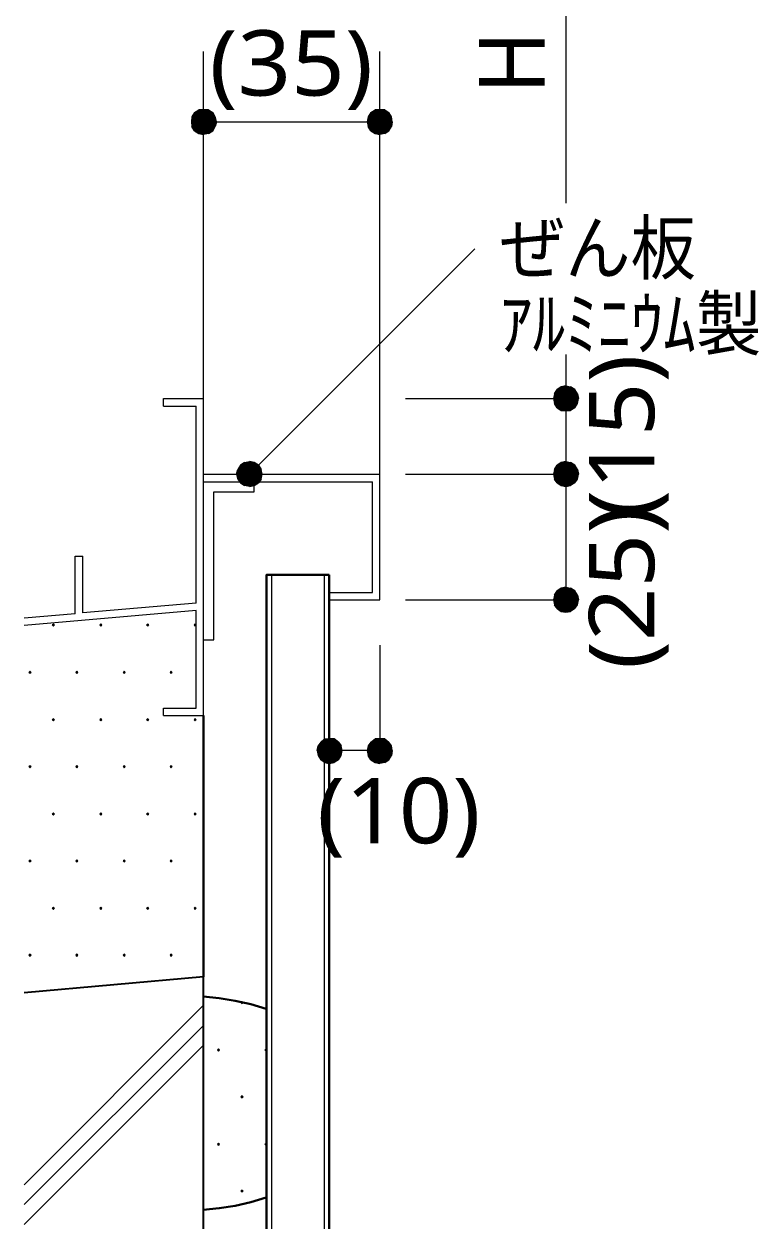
# Model space of a CAD drawing. Header units: millimetres. Extents: x 0 to 420, y 0 to 297.
# Drawn here: x 216.37 to 245.56, y 167.24 to 215.12 of the extents above; entities that cross this region are included whole.
import ezdxf
from ezdxf.enums import TextEntityAlignment as Align

# ---------------------------------------------------------------- set-up
doc = ezdxf.new("R2010")
doc.units = ezdxf.units.MM
doc.styles.add('kst32b', font='NotoSansJP-Variable.ttf')

msp = doc.modelspace()

# ---------------------------------------------------------------- hatches: boundary and pattern name
h = msp.add_hatch(color=7)
h.paths.add_polyline_path([(223.499, 211.73), (223.308, 211.709), (223.499, 211.243), (223.499, 211.73)])
h.paths.add_polyline_path([(223.308, 211.709), (223.499, 211.243), (223.139, 211.603), (223.308, 211.709)])
h.paths.add_polyline_path([(223.499, 211.243), (223.139, 211.603), (223.033, 211.434), (223.499, 211.243)])
h = msp.add_hatch(color=7)
h.paths.add_polyline_path([(223.964, 211.434), (223.859, 211.603), (223.499, 211.243), (223.964, 211.434)])
h.paths.add_polyline_path([(223.859, 211.603), (223.499, 211.243), (223.689, 211.709), (223.859, 211.603)])
h.paths.add_polyline_path([(223.499, 211.243), (223.689, 211.709), (223.499, 211.73), (223.499, 211.243)])
h = msp.add_hatch(color=7)
h.paths.add_polyline_path([(230.505, 211.73), (230.314, 211.709), (230.505, 211.243), (230.505, 211.73)])
h.paths.add_polyline_path([(230.314, 211.709), (230.505, 211.243), (230.145, 211.603), (230.314, 211.709)])
h.paths.add_polyline_path([(230.505, 211.243), (230.145, 211.603), (230.039, 211.434), (230.505, 211.243)])
h = msp.add_hatch(color=7)
h.paths.add_polyline_path([(230.971, 211.434), (230.865, 211.603), (230.505, 211.243), (230.971, 211.434)])
h.paths.add_polyline_path([(230.865, 211.603), (230.505, 211.243), (230.696, 211.709), (230.865, 211.603)])
h.paths.add_polyline_path([(230.505, 211.243), (230.696, 211.709), (230.505, 211.73), (230.505, 211.243)])
for points in [[(223.033, 211.434), (223.012, 211.243), (223.499, 211.243), (223.033, 211.434)], [(230.039, 211.434), (229.997, 211.243), (230.505, 211.243), (230.039, 211.434)], [(237.702, 199.771), (237.892, 199.75), (237.892, 200.237), (237.702, 199.771)], [(224.854, 197.04), (224.959, 196.892), (225.319, 197.231), (224.854, 197.04)], [(237.702, 196.787), (237.892, 196.744), (237.892, 197.231), (237.702, 196.787)], [(237.702, 191.77), (237.892, 191.749), (237.892, 192.236), (237.702, 191.77)], [(217.53, 191.283), (217.509, 191.262), (217.487, 191.241), (217.509, 191.22), (217.53, 191.198), (217.551, 191.22), (217.572, 191.241), (217.551, 191.262), (217.53, 191.283)], [(219.414, 191.283), (219.393, 191.262), (219.371, 191.241), (219.393, 191.22), (219.414, 191.198), (219.435, 191.22), (219.456, 191.241), (219.435, 191.262), (219.414, 191.283)], [(221.276, 191.283), (221.255, 191.262), (221.234, 191.241), (221.255, 191.22), (221.276, 191.198), (221.297, 191.22), (221.319, 191.241), (221.297, 191.262), (221.276, 191.283)], [(223.16, 191.283), (223.139, 191.262), (223.118, 191.241), (223.139, 191.22), (223.16, 191.198), (223.181, 191.22), (223.203, 191.241), (223.181, 191.262), (223.16, 191.283)], [(216.599, 189.399), (216.577, 189.378), (216.556, 189.357), (216.577, 189.336), (216.599, 189.315), (216.62, 189.336), (216.641, 189.357), (216.62, 189.378), (216.599, 189.399)], [(218.461, 189.399), (218.44, 189.378), (218.419, 189.357), (218.44, 189.336), (218.461, 189.315), (218.482, 189.336), (218.504, 189.357), (218.482, 189.378), (218.461, 189.399)], [(220.345, 189.399), (220.324, 189.378), (220.303, 189.357), (220.324, 189.336), (220.345, 189.315), (220.366, 189.336), (220.387, 189.357), (220.366, 189.378), (220.345, 189.399)], [(222.208, 189.399), (222.187, 189.378), (222.165, 189.357), (222.187, 189.336), (222.208, 189.315), (222.229, 189.336), (222.25, 189.357), (222.229, 189.378), (222.208, 189.399)], [(217.53, 187.515), (217.509, 187.494), (217.487, 187.473), (217.509, 187.452), (217.53, 187.431), (217.551, 187.452), (217.572, 187.473), (217.551, 187.494), (217.53, 187.515)], [(219.414, 187.515), (219.393, 187.494), (219.371, 187.473), (219.393, 187.452), (219.414, 187.431), (219.435, 187.452), (219.456, 187.473), (219.435, 187.494), (219.414, 187.515)], [(221.276, 187.515), (221.255, 187.494), (221.234, 187.473), (221.255, 187.452), (221.276, 187.431), (221.297, 187.452), (221.319, 187.473), (221.297, 187.494), (221.276, 187.515)], [(223.16, 187.515), (223.139, 187.494), (223.118, 187.473), (223.139, 187.452), (223.16, 187.431), (223.181, 187.452), (223.203, 187.473), (223.181, 187.494), (223.16, 187.515)], [(230.039, 186.436), (229.997, 186.246), (230.505, 186.246), (230.039, 186.436)], [(228.96, 186.055), (229.002, 186.246), (228.494, 186.246), (228.96, 186.055)], [(216.599, 185.653), (216.577, 185.632), (216.556, 185.611), (216.577, 185.589), (216.599, 185.568), (216.62, 185.589), (216.641, 185.611), (216.62, 185.632), (216.599, 185.653)], [(218.461, 185.653), (218.44, 185.632), (218.419, 185.611), (218.44, 185.589), (218.461, 185.568), (218.482, 185.589), (218.504, 185.611), (218.482, 185.632), (218.461, 185.653)], [(220.345, 185.653), (220.324, 185.632), (220.303, 185.611), (220.324, 185.589), (220.345, 185.568), (220.366, 185.589), (220.387, 185.611), (220.366, 185.632), (220.345, 185.653)], [(222.208, 185.653), (222.187, 185.632), (222.165, 185.611), (222.187, 185.589), (222.208, 185.568), (222.229, 185.589), (222.25, 185.611), (222.229, 185.632), (222.208, 185.653)], [(217.53, 183.769), (217.509, 183.748), (217.487, 183.727), (217.509, 183.705), (217.53, 183.684), (217.551, 183.705), (217.572, 183.727), (217.551, 183.748), (217.53, 183.769)], [(219.414, 183.769), (219.393, 183.748), (219.371, 183.727), (219.393, 183.705), (219.414, 183.684), (219.435, 183.705), (219.456, 183.727), (219.435, 183.748), (219.414, 183.769)], [(221.276, 183.769), (221.255, 183.748), (221.234, 183.727), (221.255, 183.705), (221.276, 183.684), (221.297, 183.705), (221.319, 183.727), (221.297, 183.748), (221.276, 183.769)], [(223.16, 183.769), (223.139, 183.748), (223.118, 183.727), (223.139, 183.705), (223.16, 183.684), (223.181, 183.705), (223.203, 183.727), (223.181, 183.748), (223.16, 183.769)], [(216.599, 181.906), (216.577, 181.885), (216.556, 181.864), (216.577, 181.843), (216.599, 181.822), (216.62, 181.843), (216.641, 181.864), (216.62, 181.885), (216.599, 181.906)], [(218.461, 181.906), (218.44, 181.885), (218.419, 181.864), (218.44, 181.843), (218.461, 181.822), (218.482, 181.843), (218.504, 181.864), (218.482, 181.885), (218.461, 181.906)], [(220.345, 181.906), (220.324, 181.885), (220.303, 181.864), (220.324, 181.843), (220.345, 181.822), (220.366, 181.843), (220.387, 181.864), (220.366, 181.885), (220.345, 181.906)], [(222.208, 181.906), (222.187, 181.885), (222.165, 181.864), (222.187, 181.843), (222.208, 181.822), (222.229, 181.843), (222.25, 181.864), (222.229, 181.885), (222.208, 181.906)], [(217.53, 180.022), (217.509, 180.001), (217.487, 179.98), (217.509, 179.959), (217.53, 179.938), (217.551, 179.959), (217.572, 179.98), (217.551, 180.001), (217.53, 180.022)], [(219.414, 180.022), (219.393, 180.001), (219.371, 179.98), (219.393, 179.959), (219.414, 179.938), (219.435, 179.959), (219.456, 179.98), (219.435, 180.001), (219.414, 180.022)], [(221.276, 180.022), (221.255, 180.001), (221.234, 179.98), (221.255, 179.959), (221.276, 179.938), (221.297, 179.959), (221.319, 179.98), (221.297, 180.001), (221.276, 180.022)], [(223.16, 180.022), (223.139, 180.001), (223.118, 179.98), (223.139, 179.959), (223.16, 179.938), (223.181, 179.959), (223.203, 179.98), (223.181, 180.001), (223.16, 180.022)], [(216.599, 178.16), (216.577, 178.139), (216.556, 178.117), (216.577, 178.096), (216.599, 178.075), (216.62, 178.096), (216.641, 178.117), (216.62, 178.139), (216.599, 178.16)], [(218.461, 178.16), (218.44, 178.139), (218.419, 178.117), (218.44, 178.096), (218.461, 178.075), (218.482, 178.096), (218.504, 178.117), (218.482, 178.139), (218.461, 178.16)], [(220.345, 178.16), (220.324, 178.139), (220.303, 178.117), (220.324, 178.096), (220.345, 178.075), (220.366, 178.096), (220.387, 178.117), (220.366, 178.139), (220.345, 178.16)], [(222.208, 178.16), (222.187, 178.139), (222.165, 178.117), (222.187, 178.096), (222.208, 178.075), (222.229, 178.096), (222.25, 178.117), (222.229, 178.139), (222.208, 178.16)], [(225.023, 176.276), (225.002, 176.255), (224.98, 176.234), (225.002, 176.212), (225.023, 176.191), (225.044, 176.212), (225.065, 176.234), (225.044, 176.255), (225.023, 176.276)], [(224.092, 174.392), (224.07, 174.371), (224.049, 174.35), (224.07, 174.329), (224.092, 174.307), (224.113, 174.329), (224.134, 174.35), (224.113, 174.371), (224.092, 174.392)], [(225.975, 174.392), (225.954, 174.371), (225.933, 174.35), (225.954, 174.329), (225.975, 174.307), (225.996, 174.329), (226.018, 174.35), (225.996, 174.371), (225.975, 174.392)], [(225.023, 172.529), (225.002, 172.508), (224.98, 172.487), (225.002, 172.466), (225.023, 172.445), (225.044, 172.466), (225.065, 172.487), (225.044, 172.508), (225.023, 172.529)], [(224.092, 170.646), (224.07, 170.625), (224.049, 170.603), (224.07, 170.582), (224.092, 170.561), (224.113, 170.582), (224.134, 170.603), (224.113, 170.625), (224.092, 170.646)], [(225.975, 170.646), (225.954, 170.625), (225.933, 170.603), (225.954, 170.582), (225.975, 170.561), (225.996, 170.582), (226.018, 170.603), (225.996, 170.625), (225.975, 170.646)], [(225.023, 168.783), (225.002, 168.762), (224.98, 168.741), (225.002, 168.719), (225.023, 168.698), (225.044, 168.719), (225.065, 168.741), (225.044, 168.762), (225.023, 168.783)]]:
    msp.add_hatch(color=7).paths.add_polyline_path(points)
h = msp.add_hatch(color=7)
h.paths.add_polyline_path([(223.012, 211.243), (223.033, 211.053), (223.499, 211.243), (223.012, 211.243)])
h.paths.add_polyline_path([(223.033, 211.053), (223.499, 211.243), (223.139, 210.883), (223.033, 211.053)])
h.paths.add_polyline_path([(223.499, 211.243), (223.139, 210.883), (223.308, 210.778), (223.499, 211.243)])
h = msp.add_hatch(color=7)
h.paths.add_polyline_path([(223.308, 210.778), (223.499, 210.735), (223.499, 211.243), (223.308, 210.778)])
h.paths.add_polyline_path([(223.499, 210.735), (223.499, 211.243), (223.689, 210.778), (223.499, 210.735)])
h.paths.add_polyline_path([(223.499, 211.243), (223.689, 210.778), (223.859, 210.883), (223.499, 211.243)])
h = msp.add_hatch(color=7)
h.paths.add_polyline_path([(223.859, 210.883), (223.964, 211.053), (223.499, 211.243), (223.859, 210.883)])
h.paths.add_polyline_path([(223.964, 211.053), (223.499, 211.243), (224.007, 211.243), (223.964, 211.053)])
h.paths.add_polyline_path([(223.499, 211.243), (224.007, 211.243), (223.964, 211.434), (223.499, 211.243)])
h = msp.add_hatch(color=7)
h.paths.add_polyline_path([(229.997, 211.243), (230.039, 211.053), (230.505, 211.243), (229.997, 211.243)])
h.paths.add_polyline_path([(230.039, 211.053), (230.505, 211.243), (230.145, 210.883), (230.039, 211.053)])
h.paths.add_polyline_path([(230.505, 211.243), (230.145, 210.883), (230.314, 210.778), (230.505, 211.243)])
h = msp.add_hatch(color=7)
h.paths.add_polyline_path([(230.314, 210.778), (230.505, 210.735), (230.505, 211.243), (230.314, 210.778)])
h.paths.add_polyline_path([(230.505, 210.735), (230.505, 211.243), (230.696, 210.778), (230.505, 210.735)])
h.paths.add_polyline_path([(230.505, 211.243), (230.696, 210.778), (230.865, 210.883), (230.505, 211.243)])
h = msp.add_hatch(color=7)
h.paths.add_polyline_path([(230.865, 210.883), (230.971, 211.053), (230.505, 211.243), (230.865, 210.883)])
h.paths.add_polyline_path([(230.971, 211.053), (230.505, 211.243), (230.992, 211.243), (230.971, 211.053)])
h.paths.add_polyline_path([(230.505, 211.243), (230.992, 211.243), (230.971, 211.434), (230.505, 211.243)])
h = msp.add_hatch(color=7)
h.paths.add_polyline_path([(237.702, 200.702), (237.554, 200.596), (237.892, 200.237), (237.702, 200.702)])
h.paths.add_polyline_path([(237.554, 200.596), (237.892, 200.237), (237.448, 200.427), (237.554, 200.596)])
h.paths.add_polyline_path([(237.892, 200.237), (237.448, 200.427), (237.405, 200.237), (237.892, 200.237)])
h = msp.add_hatch(color=7)
h.paths.add_polyline_path([(238.252, 200.596), (238.083, 200.702), (237.892, 200.237), (238.252, 200.596)])
h.paths.add_polyline_path([(238.083, 200.702), (237.892, 200.237), (237.892, 200.745), (238.083, 200.702)])
h.paths.add_polyline_path([(237.892, 200.237), (237.892, 200.745), (237.702, 200.702), (237.892, 200.237)])
h = msp.add_hatch(color=7)
h.paths.add_polyline_path([(237.405, 200.237), (237.448, 200.046), (237.892, 200.237), (237.405, 200.237)])
h.paths.add_polyline_path([(237.448, 200.046), (237.892, 200.237), (237.554, 199.877), (237.448, 200.046)])
h.paths.add_polyline_path([(237.892, 200.237), (237.554, 199.877), (237.702, 199.771), (237.892, 200.237)])
h = msp.add_hatch(color=7)
h.paths.add_polyline_path([(238.358, 200.046), (238.4, 200.237), (237.892, 200.237), (238.358, 200.046)])
h.paths.add_polyline_path([(238.4, 200.237), (237.892, 200.237), (238.358, 200.427), (238.4, 200.237)])
h.paths.add_polyline_path([(237.892, 200.237), (238.358, 200.427), (238.252, 200.596), (237.892, 200.237)])
h = msp.add_hatch(color=7)
h.paths.add_polyline_path([(237.892, 199.75), (238.083, 199.771), (237.892, 200.237), (237.892, 199.75)])
h.paths.add_polyline_path([(238.083, 199.771), (237.892, 200.237), (238.252, 199.877), (238.083, 199.771)])
h.paths.add_polyline_path([(237.892, 200.237), (238.252, 199.877), (238.358, 200.046), (237.892, 200.237)])
h = msp.add_hatch(color=7)
h.paths.add_polyline_path([(224.959, 197.591), (224.854, 197.421), (225.319, 197.231), (224.959, 197.591)])
h.paths.add_polyline_path([(224.854, 197.421), (225.319, 197.231), (224.811, 197.231), (224.854, 197.421)])
h.paths.add_polyline_path([(225.319, 197.231), (224.811, 197.231), (224.854, 197.04), (225.319, 197.231)])
h = msp.add_hatch(color=7)
h.paths.add_polyline_path([(225.51, 197.697), (225.319, 197.739), (225.319, 197.231), (225.51, 197.697)])
h.paths.add_polyline_path([(225.319, 197.739), (225.319, 197.231), (225.129, 197.697), (225.319, 197.739)])
h.paths.add_polyline_path([(225.319, 197.231), (225.129, 197.697), (224.959, 197.591), (225.319, 197.231)])
h = msp.add_hatch(color=7)
h.paths.add_polyline_path([(225.827, 197.231), (225.785, 197.421), (225.319, 197.231), (225.827, 197.231)])
h.paths.add_polyline_path([(225.785, 197.421), (225.319, 197.231), (225.679, 197.591), (225.785, 197.421)])
h.paths.add_polyline_path([(225.319, 197.231), (225.679, 197.591), (225.51, 197.697), (225.319, 197.231)])
h = msp.add_hatch(color=7)
h.paths.add_polyline_path([(237.702, 197.697), (237.554, 197.591), (237.892, 197.231), (237.702, 197.697)])
h.paths.add_polyline_path([(237.554, 197.591), (237.892, 197.231), (237.448, 197.421), (237.554, 197.591)])
h.paths.add_polyline_path([(237.892, 197.231), (237.448, 197.421), (237.405, 197.231), (237.892, 197.231)])
h = msp.add_hatch(color=7)
h.paths.add_polyline_path([(238.252, 197.591), (238.083, 197.697), (237.892, 197.231), (238.252, 197.591)])
h.paths.add_polyline_path([(238.083, 197.697), (237.892, 197.231), (237.892, 197.739), (238.083, 197.697)])
h.paths.add_polyline_path([(237.892, 197.231), (237.892, 197.739), (237.702, 197.697), (237.892, 197.231)])
h = msp.add_hatch(color=7)
h.paths.add_polyline_path([(238.358, 197.04), (238.4, 197.231), (237.892, 197.231), (238.358, 197.04)])
h.paths.add_polyline_path([(238.4, 197.231), (237.892, 197.231), (238.358, 197.421), (238.4, 197.231)])
h.paths.add_polyline_path([(237.892, 197.231), (238.358, 197.421), (238.252, 197.591), (237.892, 197.231)])
h = msp.add_hatch(color=7)
h.paths.add_polyline_path([(224.959, 196.892), (225.129, 196.787), (225.319, 197.231), (224.959, 196.892)])
h.paths.add_polyline_path([(225.129, 196.787), (225.319, 197.231), (225.319, 196.744), (225.129, 196.787)])
h.paths.add_polyline_path([(225.319, 197.231), (225.319, 196.744), (225.51, 196.787), (225.319, 197.231)])
h = msp.add_hatch(color=7)
h.paths.add_polyline_path([(225.51, 196.787), (225.679, 196.892), (225.319, 197.231), (225.51, 196.787)])
h.paths.add_polyline_path([(225.679, 196.892), (225.319, 197.231), (225.785, 197.04), (225.679, 196.892)])
h.paths.add_polyline_path([(225.319, 197.231), (225.785, 197.04), (225.827, 197.231), (225.319, 197.231)])
h = msp.add_hatch(color=7)
h.paths.add_polyline_path([(237.405, 197.231), (237.448, 197.04), (237.892, 197.231), (237.405, 197.231)])
h.paths.add_polyline_path([(237.448, 197.04), (237.892, 197.231), (237.554, 196.892), (237.448, 197.04)])
h.paths.add_polyline_path([(237.892, 197.231), (237.554, 196.892), (237.702, 196.787), (237.892, 197.231)])
h = msp.add_hatch(color=7)
h.paths.add_polyline_path([(237.892, 196.744), (238.083, 196.787), (237.892, 197.231), (237.892, 196.744)])
h.paths.add_polyline_path([(238.083, 196.787), (237.892, 197.231), (238.252, 196.892), (238.083, 196.787)])
h.paths.add_polyline_path([(237.892, 197.231), (238.252, 196.892), (238.358, 197.04), (237.892, 197.231)])
h = msp.add_hatch(color=7)
h.paths.add_polyline_path([(237.702, 192.701), (237.554, 192.596), (237.892, 192.236), (237.702, 192.701)])
h.paths.add_polyline_path([(237.554, 192.596), (237.892, 192.236), (237.448, 192.426), (237.554, 192.596)])
h.paths.add_polyline_path([(237.892, 192.236), (237.448, 192.426), (237.405, 192.236), (237.892, 192.236)])
h = msp.add_hatch(color=7)
h.paths.add_polyline_path([(238.252, 192.596), (238.083, 192.701), (237.892, 192.236), (238.252, 192.596)])
h.paths.add_polyline_path([(238.083, 192.701), (237.892, 192.236), (237.892, 192.744), (238.083, 192.701)])
h.paths.add_polyline_path([(237.892, 192.236), (237.892, 192.744), (237.702, 192.701), (237.892, 192.236)])
h = msp.add_hatch(color=7)
h.paths.add_polyline_path([(238.358, 192.045), (238.4, 192.236), (237.892, 192.236), (238.358, 192.045)])
h.paths.add_polyline_path([(238.4, 192.236), (237.892, 192.236), (238.358, 192.426), (238.4, 192.236)])
h.paths.add_polyline_path([(237.892, 192.236), (238.358, 192.426), (238.252, 192.596), (237.892, 192.236)])
h = msp.add_hatch(color=7)
h.paths.add_polyline_path([(237.405, 192.236), (237.448, 192.045), (237.892, 192.236), (237.405, 192.236)])
h.paths.add_polyline_path([(237.448, 192.045), (237.892, 192.236), (237.554, 191.897), (237.448, 192.045)])
h.paths.add_polyline_path([(237.892, 192.236), (237.554, 191.897), (237.702, 191.77), (237.892, 192.236)])
h = msp.add_hatch(color=7)
h.paths.add_polyline_path([(237.892, 191.749), (238.083, 191.77), (237.892, 192.236), (237.892, 191.749)])
h.paths.add_polyline_path([(238.083, 191.77), (237.892, 192.236), (238.252, 191.897), (238.083, 191.77)])
h.paths.add_polyline_path([(237.892, 192.236), (238.252, 191.897), (238.358, 192.045), (237.892, 192.236)])
h = msp.add_hatch(color=7)
h.paths.add_polyline_path([(228.155, 186.584), (228.05, 186.436), (228.494, 186.246), (228.155, 186.584)])
h.paths.add_polyline_path([(228.05, 186.436), (228.494, 186.246), (228.007, 186.246), (228.05, 186.436)])
h.paths.add_polyline_path([(228.494, 186.246), (228.007, 186.246), (228.05, 186.055), (228.494, 186.246)])
h = msp.add_hatch(color=7)
h.paths.add_polyline_path([(228.685, 186.711), (228.494, 186.732), (228.494, 186.246), (228.685, 186.711)])
h.paths.add_polyline_path([(228.494, 186.732), (228.494, 186.246), (228.304, 186.711), (228.494, 186.732)])
h.paths.add_polyline_path([(228.494, 186.246), (228.304, 186.711), (228.155, 186.584), (228.494, 186.246)])
h = msp.add_hatch(color=7)
h.paths.add_polyline_path([(229.002, 186.246), (228.96, 186.436), (228.494, 186.246), (229.002, 186.246)])
h.paths.add_polyline_path([(228.96, 186.436), (228.494, 186.246), (228.854, 186.584), (228.96, 186.436)])
h.paths.add_polyline_path([(228.494, 186.246), (228.854, 186.584), (228.685, 186.711), (228.494, 186.246)])
h = msp.add_hatch(color=7)
h.paths.add_polyline_path([(230.505, 186.732), (230.314, 186.711), (230.505, 186.246), (230.505, 186.732)])
h.paths.add_polyline_path([(230.314, 186.711), (230.505, 186.246), (230.145, 186.584), (230.314, 186.711)])
h.paths.add_polyline_path([(230.505, 186.246), (230.145, 186.584), (230.039, 186.436), (230.505, 186.246)])
h = msp.add_hatch(color=7)
h.paths.add_polyline_path([(230.971, 186.436), (230.865, 186.584), (230.505, 186.246), (230.971, 186.436)])
h.paths.add_polyline_path([(230.865, 186.584), (230.505, 186.246), (230.696, 186.711), (230.865, 186.584)])
h.paths.add_polyline_path([(230.505, 186.246), (230.696, 186.711), (230.505, 186.732), (230.505, 186.246)])
h = msp.add_hatch(color=7)
h.paths.add_polyline_path([(230.865, 185.886), (230.971, 186.055), (230.505, 186.246), (230.865, 185.886)])
h.paths.add_polyline_path([(230.971, 186.055), (230.505, 186.246), (230.992, 186.246), (230.971, 186.055)])
h.paths.add_polyline_path([(230.505, 186.246), (230.992, 186.246), (230.971, 186.436), (230.505, 186.246)])
h = msp.add_hatch(color=7)
h.paths.add_polyline_path([(228.05, 186.055), (228.155, 185.886), (228.494, 186.246), (228.05, 186.055)])
h.paths.add_polyline_path([(228.155, 185.886), (228.494, 186.246), (228.304, 185.78), (228.155, 185.886)])
h.paths.add_polyline_path([(228.494, 186.246), (228.304, 185.78), (228.494, 185.737), (228.494, 186.246)])
h = msp.add_hatch(color=7)
h.paths.add_polyline_path([(228.494, 185.737), (228.685, 185.78), (228.494, 186.246), (228.494, 185.737)])
h.paths.add_polyline_path([(228.685, 185.78), (228.494, 186.246), (228.854, 185.886), (228.685, 185.78)])
h.paths.add_polyline_path([(228.494, 186.246), (228.854, 185.886), (228.96, 186.055), (228.494, 186.246)])
h = msp.add_hatch(color=7)
h.paths.add_polyline_path([(229.997, 186.246), (230.039, 186.055), (230.505, 186.246), (229.997, 186.246)])
h.paths.add_polyline_path([(230.039, 186.055), (230.505, 186.246), (230.145, 185.886), (230.039, 186.055)])
h.paths.add_polyline_path([(230.505, 186.246), (230.145, 185.886), (230.314, 185.78), (230.505, 186.246)])
h = msp.add_hatch(color=7)
h.paths.add_polyline_path([(230.314, 185.78), (230.505, 185.737), (230.505, 186.246), (230.314, 185.78)])
h.paths.add_polyline_path([(230.505, 185.737), (230.505, 186.246), (230.696, 185.78), (230.505, 185.737)])
h.paths.add_polyline_path([(230.505, 186.246), (230.696, 185.78), (230.865, 185.886), (230.505, 186.246)])

# ---------------------------------------------------------------- linework, layer by layer
at = {"lineweight": 13}
for points in [[(237.892, 224.24), (237.892, 208.005)], [(223.499, 200.237), (223.499, 214.037)], [(230.505, 197.231), (230.505, 214.037)], [(223.499, 211.243), (230.505, 211.243)], [(225.319, 197.231), (234.273, 206.184)], [(237.892, 201.994), (237.892, 200.237), (237.892, 197.231), (237.892, 192.236)], [(221.911, 200.237), (223.499, 200.237)], [(221.911, 199.94), (221.911, 200.237)], [(223.499, 187.642), (223.499, 200.237)], [(231.521, 200.237), (237.892, 200.237)], [(221.911, 199.94), (223.203, 199.94)], [(223.203, 192.109), (223.203, 199.94)], [(223.499, 197.231), (230.505, 197.231)], [(223.499, 196.935), (230.209, 196.935)], [(225.51, 196.532), (225.51, 196.935)], [(230.209, 192.532), (230.209, 196.935)], [(230.505, 192.236), (230.505, 197.231)], [(231.521, 197.231), (237.892, 197.231)], [(223.901, 196.532), (225.51, 196.532)], [(223.901, 190.648), (223.901, 196.532)], [(218.398, 191.685), (218.398, 193.971)], [(218.398, 193.971), (218.694, 193.971)], [(218.694, 191.728), (218.694, 193.971)], [(226.208, 167.238), (226.208, 193.23)], [(228.304, 167.238), (228.304, 193.23)], [(228.494, 192.532), (230.209, 192.532)], [(223.203, 192.109), (218.694, 191.728)], [(228.494, 192.236), (230.505, 192.236)], [(231.521, 192.236), (237.892, 192.236)], [(221.911, 187.939), (223.203, 187.939), (223.203, 191.812), (216.366, 191.22)], [(218.398, 191.685), (216.366, 191.516)], [(223.499, 190.648), (223.901, 190.648)], [(230.505, 190.437), (230.505, 186.203)], [(221.911, 187.642), (221.911, 187.939)], [(221.911, 187.642), (223.499, 187.642)], [(230.505, 186.246), (228.494, 186.246)], [(216.366, 168.995), (223.499, 176.128)], [(216.366, 168.211), (223.499, 175.323)], [(216.366, 167.407), (223.499, 174.54)]]:
    msp.add_lwpolyline(points, dxfattribs=at)
at = {"lineweight": 0}
for points in [[(223.308, 211.709), (223.499, 211.243), (223.139, 211.603)], [(223.499, 211.73), (223.308, 211.709), (223.499, 211.243)], [(223.499, 211.243), (223.689, 211.709), (223.499, 211.73)], [(223.859, 211.603), (223.499, 211.243), (223.689, 211.709)], [(230.314, 211.709), (230.505, 211.243), (230.145, 211.603)], [(230.505, 211.73), (230.314, 211.709), (230.505, 211.243)], [(230.505, 211.243), (230.696, 211.709), (230.505, 211.73)], [(230.865, 211.603), (230.505, 211.243), (230.696, 211.709)], [(223.033, 211.434), (223.012, 211.243), (223.499, 211.243)], [(223.012, 211.243), (223.033, 211.053), (223.499, 211.243)], [(223.499, 211.243), (223.139, 211.603), (223.033, 211.434)], [(223.033, 211.053), (223.499, 211.243), (223.139, 210.883)], [(223.499, 211.243), (223.139, 210.883), (223.308, 210.778)], [(223.308, 210.778), (223.499, 210.735), (223.499, 211.243)], [(223.964, 211.434), (223.859, 211.603), (223.499, 211.243)], [(223.499, 211.243), (224.007, 211.243), (223.964, 211.434)], [(223.499, 210.735), (223.499, 211.243), (223.689, 210.778)], [(223.499, 211.243), (223.689, 210.778), (223.859, 210.883)], [(223.859, 210.883), (223.964, 211.053), (223.499, 211.243)], [(223.964, 211.053), (223.499, 211.243), (224.007, 211.243)], [(230.039, 211.434), (229.997, 211.243), (230.505, 211.243)], [(229.997, 211.243), (230.039, 211.053), (230.505, 211.243)], [(230.505, 211.243), (230.145, 211.603), (230.039, 211.434)], [(230.039, 211.053), (230.505, 211.243), (230.145, 210.883)], [(230.505, 211.243), (230.145, 210.883), (230.314, 210.778)], [(230.314, 210.778), (230.505, 210.735), (230.505, 211.243)], [(230.971, 211.434), (230.865, 211.603), (230.505, 211.243)], [(230.505, 211.243), (230.992, 211.243), (230.971, 211.434)], [(230.505, 210.735), (230.505, 211.243), (230.696, 210.778)], [(230.505, 211.243), (230.696, 210.778), (230.865, 210.883)], [(230.865, 210.883), (230.971, 211.053), (230.505, 211.243)], [(230.971, 211.053), (230.505, 211.243), (230.992, 211.243)], [(237.702, 200.702), (237.554, 200.596), (237.892, 200.237)], [(237.892, 200.237), (237.892, 200.745), (237.702, 200.702)], [(238.083, 200.702), (237.892, 200.237), (237.892, 200.745)], [(238.252, 200.596), (238.083, 200.702), (237.892, 200.237)], [(237.892, 200.237), (237.448, 200.427), (237.405, 200.237)], [(237.405, 200.237), (237.448, 200.046), (237.892, 200.237)], [(237.554, 200.596), (237.892, 200.237), (237.448, 200.427)], [(237.448, 200.046), (237.892, 200.237), (237.554, 199.877)], [(237.892, 200.237), (237.554, 199.877), (237.702, 199.771)], [(237.702, 199.771), (237.892, 199.75), (237.892, 200.237)], [(237.892, 200.237), (238.358, 200.427), (238.252, 200.596)], [(238.4, 200.237), (237.892, 200.237), (238.358, 200.427)], [(237.892, 199.75), (238.083, 199.771), (237.892, 200.237)], [(238.083, 199.771), (237.892, 200.237), (238.252, 199.877)], [(237.892, 200.237), (238.252, 199.877), (238.358, 200.046)], [(238.358, 200.046), (238.4, 200.237), (237.892, 200.237)], [(224.854, 197.421), (225.319, 197.231), (224.811, 197.231)], [(224.959, 197.591), (224.854, 197.421), (225.319, 197.231)], [(225.319, 197.231), (225.129, 197.697), (224.959, 197.591)], [(225.319, 197.739), (225.319, 197.231), (225.129, 197.697)], [(225.51, 197.697), (225.319, 197.739), (225.319, 197.231)], [(225.319, 197.231), (225.679, 197.591), (225.51, 197.697)], [(225.785, 197.421), (225.319, 197.231), (225.679, 197.591)], [(225.827, 197.231), (225.785, 197.421), (225.319, 197.231)], [(237.892, 197.231), (237.448, 197.421), (237.405, 197.231)], [(237.554, 197.591), (237.892, 197.231), (237.448, 197.421)], [(237.702, 197.697), (237.554, 197.591), (237.892, 197.231)], [(237.892, 197.231), (237.892, 197.739), (237.702, 197.697)], [(238.083, 197.697), (237.892, 197.231), (237.892, 197.739)], [(238.252, 197.591), (238.083, 197.697), (237.892, 197.231)], [(237.892, 197.231), (238.358, 197.421), (238.252, 197.591)], [(238.4, 197.231), (237.892, 197.231), (238.358, 197.421)], [(225.319, 197.231), (224.811, 197.231), (224.854, 197.04)], [(224.854, 197.04), (224.959, 196.892), (225.319, 197.231)], [(224.959, 196.892), (225.129, 196.787), (225.319, 197.231)], [(225.129, 196.787), (225.319, 197.231), (225.319, 196.744)], [(225.319, 197.231), (225.319, 196.744), (225.51, 196.787)], [(225.51, 196.787), (225.679, 196.892), (225.319, 197.231)], [(225.679, 196.892), (225.319, 197.231), (225.785, 197.04)], [(225.319, 197.231), (225.785, 197.04), (225.827, 197.231)], [(237.405, 197.231), (237.448, 197.04), (237.892, 197.231)], [(237.448, 197.04), (237.892, 197.231), (237.554, 196.892)], [(237.892, 197.231), (237.554, 196.892), (237.702, 196.787)], [(237.702, 196.787), (237.892, 196.744), (237.892, 197.231)], [(237.892, 196.744), (238.083, 196.787), (237.892, 197.231)], [(238.083, 196.787), (237.892, 197.231), (238.252, 196.892)], [(237.892, 197.231), (238.252, 196.892), (238.358, 197.04)], [(238.358, 197.04), (238.4, 197.231), (237.892, 197.231)], [(237.554, 192.596), (237.892, 192.236), (237.448, 192.426)], [(237.702, 192.701), (237.554, 192.596), (237.892, 192.236)], [(237.892, 192.236), (237.892, 192.744), (237.702, 192.701)], [(238.083, 192.701), (237.892, 192.236), (237.892, 192.744)], [(238.252, 192.596), (238.083, 192.701), (237.892, 192.236)], [(237.892, 192.236), (238.358, 192.426), (238.252, 192.596)], [(237.892, 192.236), (237.448, 192.426), (237.405, 192.236)], [(237.405, 192.236), (237.448, 192.045), (237.892, 192.236)], [(237.448, 192.045), (237.892, 192.236), (237.554, 191.897)], [(237.892, 192.236), (237.554, 191.897), (237.702, 191.77)], [(237.702, 191.77), (237.892, 191.749), (237.892, 192.236)], [(238.4, 192.236), (237.892, 192.236), (238.358, 192.426)], [(237.892, 191.749), (238.083, 191.77), (237.892, 192.236)], [(238.083, 191.77), (237.892, 192.236), (238.252, 191.897)], [(237.892, 192.236), (238.252, 191.897), (238.358, 192.045)], [(238.358, 192.045), (238.4, 192.236), (237.892, 192.236)], [(217.53, 191.283), (217.509, 191.262), (217.487, 191.241), (217.509, 191.22), (217.53, 191.198), (217.551, 191.22), (217.572, 191.241), (217.551, 191.262)], [(219.414, 191.283), (219.393, 191.262), (219.371, 191.241), (219.393, 191.22), (219.414, 191.198), (219.435, 191.22), (219.456, 191.241), (219.435, 191.262)], [(221.276, 191.283), (221.255, 191.262), (221.234, 191.241), (221.255, 191.22), (221.276, 191.198), (221.297, 191.22), (221.319, 191.241), (221.297, 191.262)], [(223.16, 191.283), (223.139, 191.262), (223.118, 191.241), (223.139, 191.22), (223.16, 191.198), (223.181, 191.22), (223.203, 191.241), (223.181, 191.262)], [(216.599, 189.399), (216.577, 189.378), (216.556, 189.357), (216.577, 189.336), (216.599, 189.315), (216.62, 189.336), (216.641, 189.357), (216.62, 189.378)], [(218.461, 189.399), (218.44, 189.378), (218.419, 189.357), (218.44, 189.336), (218.461, 189.315), (218.482, 189.336), (218.504, 189.357), (218.482, 189.378)], [(220.345, 189.399), (220.324, 189.378), (220.303, 189.357), (220.324, 189.336), (220.345, 189.315), (220.366, 189.336), (220.387, 189.357), (220.366, 189.378)], [(222.208, 189.399), (222.187, 189.378), (222.165, 189.357), (222.187, 189.336), (222.208, 189.315), (222.229, 189.336), (222.25, 189.357), (222.229, 189.378)], [(217.53, 187.515), (217.509, 187.494), (217.487, 187.473), (217.509, 187.452), (217.53, 187.431), (217.551, 187.452), (217.572, 187.473), (217.551, 187.494)], [(219.414, 187.515), (219.393, 187.494), (219.371, 187.473), (219.393, 187.452), (219.414, 187.431), (219.435, 187.452), (219.456, 187.473), (219.435, 187.494)], [(221.276, 187.515), (221.255, 187.494), (221.234, 187.473), (221.255, 187.452), (221.276, 187.431), (221.297, 187.452), (221.319, 187.473), (221.297, 187.494)], [(223.16, 187.515), (223.139, 187.494), (223.118, 187.473), (223.139, 187.452), (223.16, 187.431), (223.181, 187.452), (223.203, 187.473), (223.181, 187.494)], [(228.05, 186.436), (228.494, 186.246), (228.007, 186.246)], [(228.155, 186.584), (228.05, 186.436), (228.494, 186.246)], [(228.494, 186.246), (228.304, 186.711), (228.155, 186.584)], [(228.494, 186.732), (228.494, 186.246), (228.304, 186.711)], [(228.685, 186.711), (228.494, 186.732), (228.494, 186.246)], [(228.494, 186.246), (228.854, 186.584), (228.685, 186.711)], [(228.96, 186.436), (228.494, 186.246), (228.854, 186.584)], [(229.002, 186.246), (228.96, 186.436), (228.494, 186.246)], [(230.039, 186.436), (229.997, 186.246), (230.505, 186.246)], [(230.505, 186.246), (230.145, 186.584), (230.039, 186.436)], [(230.314, 186.711), (230.505, 186.246), (230.145, 186.584)], [(230.505, 186.732), (230.314, 186.711), (230.505, 186.246)], [(230.505, 186.246), (230.696, 186.711), (230.505, 186.732)], [(230.865, 186.584), (230.505, 186.246), (230.696, 186.711)], [(230.971, 186.436), (230.865, 186.584), (230.505, 186.246)], [(230.505, 186.246), (230.992, 186.246), (230.971, 186.436)], [(228.494, 186.246), (228.007, 186.246), (228.05, 186.055)], [(228.05, 186.055), (228.155, 185.886), (228.494, 186.246)], [(228.155, 185.886), (228.494, 186.246), (228.304, 185.78)], [(228.494, 186.246), (228.304, 185.78), (228.494, 185.737)], [(228.494, 185.737), (228.685, 185.78), (228.494, 186.246)], [(228.685, 185.78), (228.494, 186.246), (228.854, 185.886)], [(228.494, 186.246), (228.854, 185.886), (228.96, 186.055)], [(228.96, 186.055), (229.002, 186.246), (228.494, 186.246)], [(229.997, 186.246), (230.039, 186.055), (230.505, 186.246)], [(230.039, 186.055), (230.505, 186.246), (230.145, 185.886)], [(230.505, 186.246), (230.145, 185.886), (230.314, 185.78)], [(230.314, 185.78), (230.505, 185.737), (230.505, 186.246)], [(230.505, 185.737), (230.505, 186.246), (230.696, 185.78)], [(230.505, 186.246), (230.696, 185.78), (230.865, 185.886)], [(230.865, 185.886), (230.971, 186.055), (230.505, 186.246)], [(230.971, 186.055), (230.505, 186.246), (230.992, 186.246)], [(216.599, 185.653), (216.577, 185.632), (216.556, 185.611), (216.577, 185.589), (216.599, 185.568), (216.62, 185.589), (216.641, 185.611), (216.62, 185.632)], [(218.461, 185.653), (218.44, 185.632), (218.419, 185.611), (218.44, 185.589), (218.461, 185.568), (218.482, 185.589), (218.504, 185.611), (218.482, 185.632)], [(220.345, 185.653), (220.324, 185.632), (220.303, 185.611), (220.324, 185.589), (220.345, 185.568), (220.366, 185.589), (220.387, 185.611), (220.366, 185.632)], [(222.208, 185.653), (222.187, 185.632), (222.165, 185.611), (222.187, 185.589), (222.208, 185.568), (222.229, 185.589), (222.25, 185.611), (222.229, 185.632)], [(217.53, 183.769), (217.509, 183.748), (217.487, 183.727), (217.509, 183.705), (217.53, 183.684), (217.551, 183.705), (217.572, 183.727), (217.551, 183.748)], [(219.414, 183.769), (219.393, 183.748), (219.371, 183.727), (219.393, 183.705), (219.414, 183.684), (219.435, 183.705), (219.456, 183.727), (219.435, 183.748)], [(221.276, 183.769), (221.255, 183.748), (221.234, 183.727), (221.255, 183.705), (221.276, 183.684), (221.297, 183.705), (221.319, 183.727), (221.297, 183.748)], [(223.16, 183.769), (223.139, 183.748), (223.118, 183.727), (223.139, 183.705), (223.16, 183.684), (223.181, 183.705), (223.203, 183.727), (223.181, 183.748)], [(216.599, 181.906), (216.577, 181.885), (216.556, 181.864), (216.577, 181.843), (216.599, 181.822), (216.62, 181.843), (216.641, 181.864), (216.62, 181.885)], [(218.461, 181.906), (218.44, 181.885), (218.419, 181.864), (218.44, 181.843), (218.461, 181.822), (218.482, 181.843), (218.504, 181.864), (218.482, 181.885)], [(220.345, 181.906), (220.324, 181.885), (220.303, 181.864), (220.324, 181.843), (220.345, 181.822), (220.366, 181.843), (220.387, 181.864), (220.366, 181.885)], [(222.208, 181.906), (222.187, 181.885), (222.165, 181.864), (222.187, 181.843), (222.208, 181.822), (222.229, 181.843), (222.25, 181.864), (222.229, 181.885)], [(217.53, 180.022), (217.509, 180.001), (217.487, 179.98), (217.509, 179.959), (217.53, 179.938), (217.551, 179.959), (217.572, 179.98), (217.551, 180.001)], [(219.414, 180.022), (219.393, 180.001), (219.371, 179.98), (219.393, 179.959), (219.414, 179.938), (219.435, 179.959), (219.456, 179.98), (219.435, 180.001)], [(221.276, 180.022), (221.255, 180.001), (221.234, 179.98), (221.255, 179.959), (221.276, 179.938), (221.297, 179.959), (221.319, 179.98), (221.297, 180.001)], [(223.16, 180.022), (223.139, 180.001), (223.118, 179.98), (223.139, 179.959), (223.16, 179.938), (223.181, 179.959), (223.203, 179.98), (223.181, 180.001)], [(216.599, 178.16), (216.577, 178.139), (216.556, 178.117), (216.577, 178.096), (216.599, 178.075), (216.62, 178.096), (216.641, 178.117), (216.62, 178.139)], [(218.461, 178.16), (218.44, 178.139), (218.419, 178.117), (218.44, 178.096), (218.461, 178.075), (218.482, 178.096), (218.504, 178.117), (218.482, 178.139)], [(220.345, 178.16), (220.324, 178.139), (220.303, 178.117), (220.324, 178.096), (220.345, 178.075), (220.366, 178.096), (220.387, 178.117), (220.366, 178.139)], [(222.208, 178.16), (222.187, 178.139), (222.165, 178.117), (222.187, 178.096), (222.208, 178.075), (222.229, 178.096), (222.25, 178.117), (222.229, 178.139)], [(225.023, 176.276), (225.002, 176.255), (224.98, 176.234), (225.002, 176.212), (225.023, 176.191), (225.044, 176.212), (225.065, 176.234), (225.044, 176.255)], [(224.092, 174.392), (224.07, 174.371), (224.049, 174.35), (224.07, 174.329), (224.092, 174.307), (224.113, 174.329), (224.134, 174.35), (224.113, 174.371)], [(225.975, 174.392), (225.954, 174.371), (225.933, 174.35), (225.954, 174.329), (225.975, 174.307), (225.996, 174.329), (226.018, 174.35), (225.996, 174.371)], [(225.023, 172.529), (225.002, 172.508), (224.98, 172.487), (225.002, 172.466), (225.023, 172.445), (225.044, 172.466), (225.065, 172.487), (225.044, 172.508)], [(224.092, 170.646), (224.07, 170.625), (224.049, 170.603), (224.07, 170.582), (224.092, 170.561), (224.113, 170.582), (224.134, 170.603), (224.113, 170.625)], [(225.975, 170.646), (225.954, 170.625), (225.933, 170.603), (225.954, 170.582), (225.975, 170.561), (225.996, 170.582), (226.018, 170.603), (225.996, 170.625)], [(225.023, 168.783), (225.002, 168.762), (224.98, 168.741), (225.002, 168.719), (225.023, 168.698), (225.044, 168.719), (225.065, 168.741), (225.044, 168.762)]]:
    msp.add_lwpolyline(points, close=True, dxfattribs=at)
at = {"lineweight": 30}
for points in [[(225.996, 167.238), (225.996, 193.23), (228.494, 193.23)], [(228.494, 167.238), (228.494, 193.23)], [(223.499, 187.642), (223.499, 177.25)], [(225.983, 175.985), (225.37, 176.166), (224.748, 176.307), (224.118, 176.407), (223.482, 176.468)], [(223.482, 167.998), (224.118, 168.059), (224.748, 168.16), (225.37, 168.301), (225.983, 168.481)]]:
    msp.add_lwpolyline(points, dxfattribs=at)
at = {"lineweight": 25}
msp.add_lwpolyline([(223.499, 167.238), (223.499, 177.25), (216.366, 176.615)], dxfattribs=at)

# ---------------------------------------------------------------- texts
at = {"style": 'kst32b'}
for s, height, p, p2 in [('(35)', 2.5989, (223.732, 212.28), (230.229, 212.28)), ('ぜん板', 2.0791, (235.268, 205.19), (243.064, 205.19)), ('ｱﾙﾐﾆｳﾑ製', 2.0791, (235.268, 202.184), (245.663, 202.184)), ('(15)', 2.5989, (241.406, 195.495), (241.406, 201.993)), ('(25)', 2.5989, (241.406, 189.484), (241.406, 195.981)), ('(10)', 2.5989, (228.007, 182.562), (234.505, 182.562))]:
    msp.add_text(s, height=height, dxfattribs=at).set_placement(p, p2, align=Align.FIT)
msp.add_text('H', height=2.599, rotation=90, dxfattribs=at).set_placement((237.046, 212.344))

doc.saveas('drawing.dxf')
